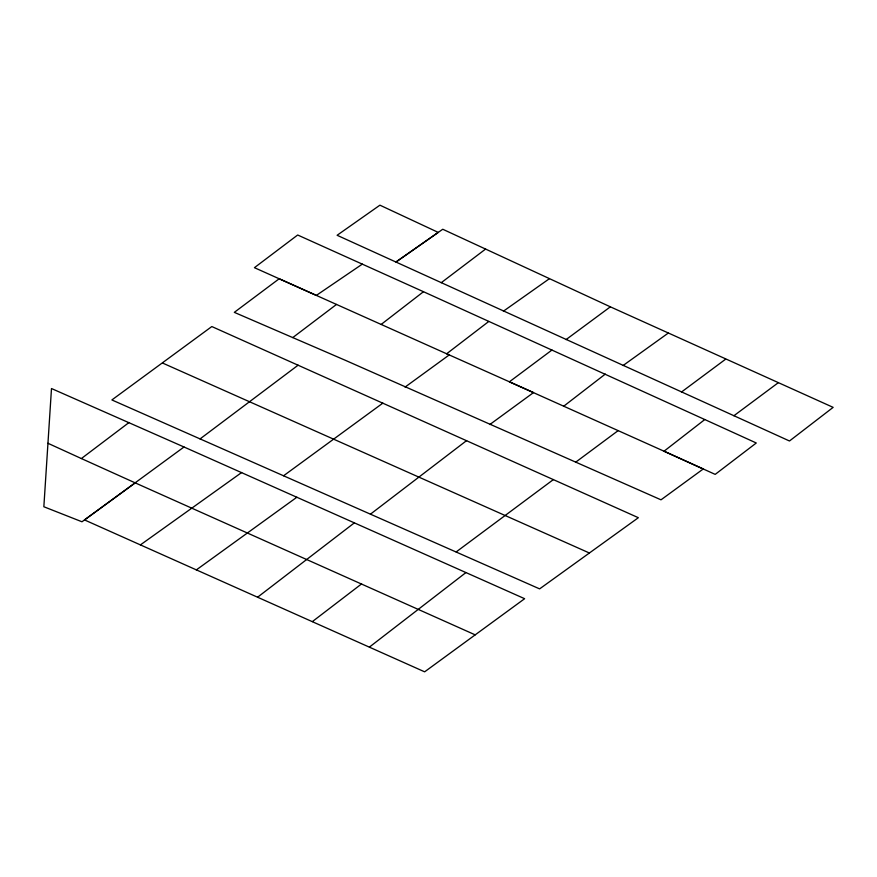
<?xml version="1.0" encoding="UTF-8"?>
<svg xmlns="http://www.w3.org/2000/svg" width="877" height="877" viewBox="0 0 877 877"><rect width="100%" height="100%" fill="white"/><g stroke="black" fill="none" stroke-linecap="round" stroke-linejoin="round"><path stroke-width="1.32" d="M184.017 446.996L51.491 388.533L43.85 506.753L81.989 521.782L184.017 446.996L524.632 598.706L424.632 671.826L84.488 519.918L135.233 482.887L475.191 634.86M465.895 572.604L369.436 647.073M405.064 387.097L449.232 354.933L279.193 278.765L234.312 312.355L345.231 360.25L661.006 499.824L703.233 468.987L664.032 451.216L715.193 474.38L756.281 442.995L704.801 419.546L664.032 451.216L509.384 381.824L551.984 350.011M381.144 324.446L423.481 291.712L704.801 419.546M257.608 597.204L354.385 522.845M563.9 406.073L605.316 374.084M488.818 321.431L446.645 353.771L533.534 392.578L489.826 424.534M370.445 514.174L539.618 588.884L638.357 517.704L211.817 326.551L111.883 399.945L370.445 514.174L466.619 440.594M312.365 621.607L361.587 583.907M292.765 337.579L336.494 304.44M200.044 438.928L298.125 365.172M441.197 282.734L485.595 249.068L610.359 306.829L833.15 407.367L789.486 440.988L337.108 235.277L379.916 205.174L438.237 232.405L395.922 262.048L442.753 229.248L485.595 249.068M47.917 443.269L81.375 458.55L128.985 422.55M553.464 479.522L456.161 551.94M681.495 392.019L725.63 359.186M733.896 415.742L778.283 382.712M575.915 462.015L618.23 430.563M566.038 339.618L610.359 306.829M283.578 475.762L382.865 403.124M296.886 497.215L196.305 569.929M623.076 365.523L668.23 333.107M241.668 472.517L140.386 544.913M503.42 311.182L549.43 278.678M362.354 264.098L316.345 295.396L254.429 267.682L297.676 235.003L423.481 291.712M162.53 363.023L589.388 553.003M81.375 458.55L135.233 482.887"/></g></svg>
